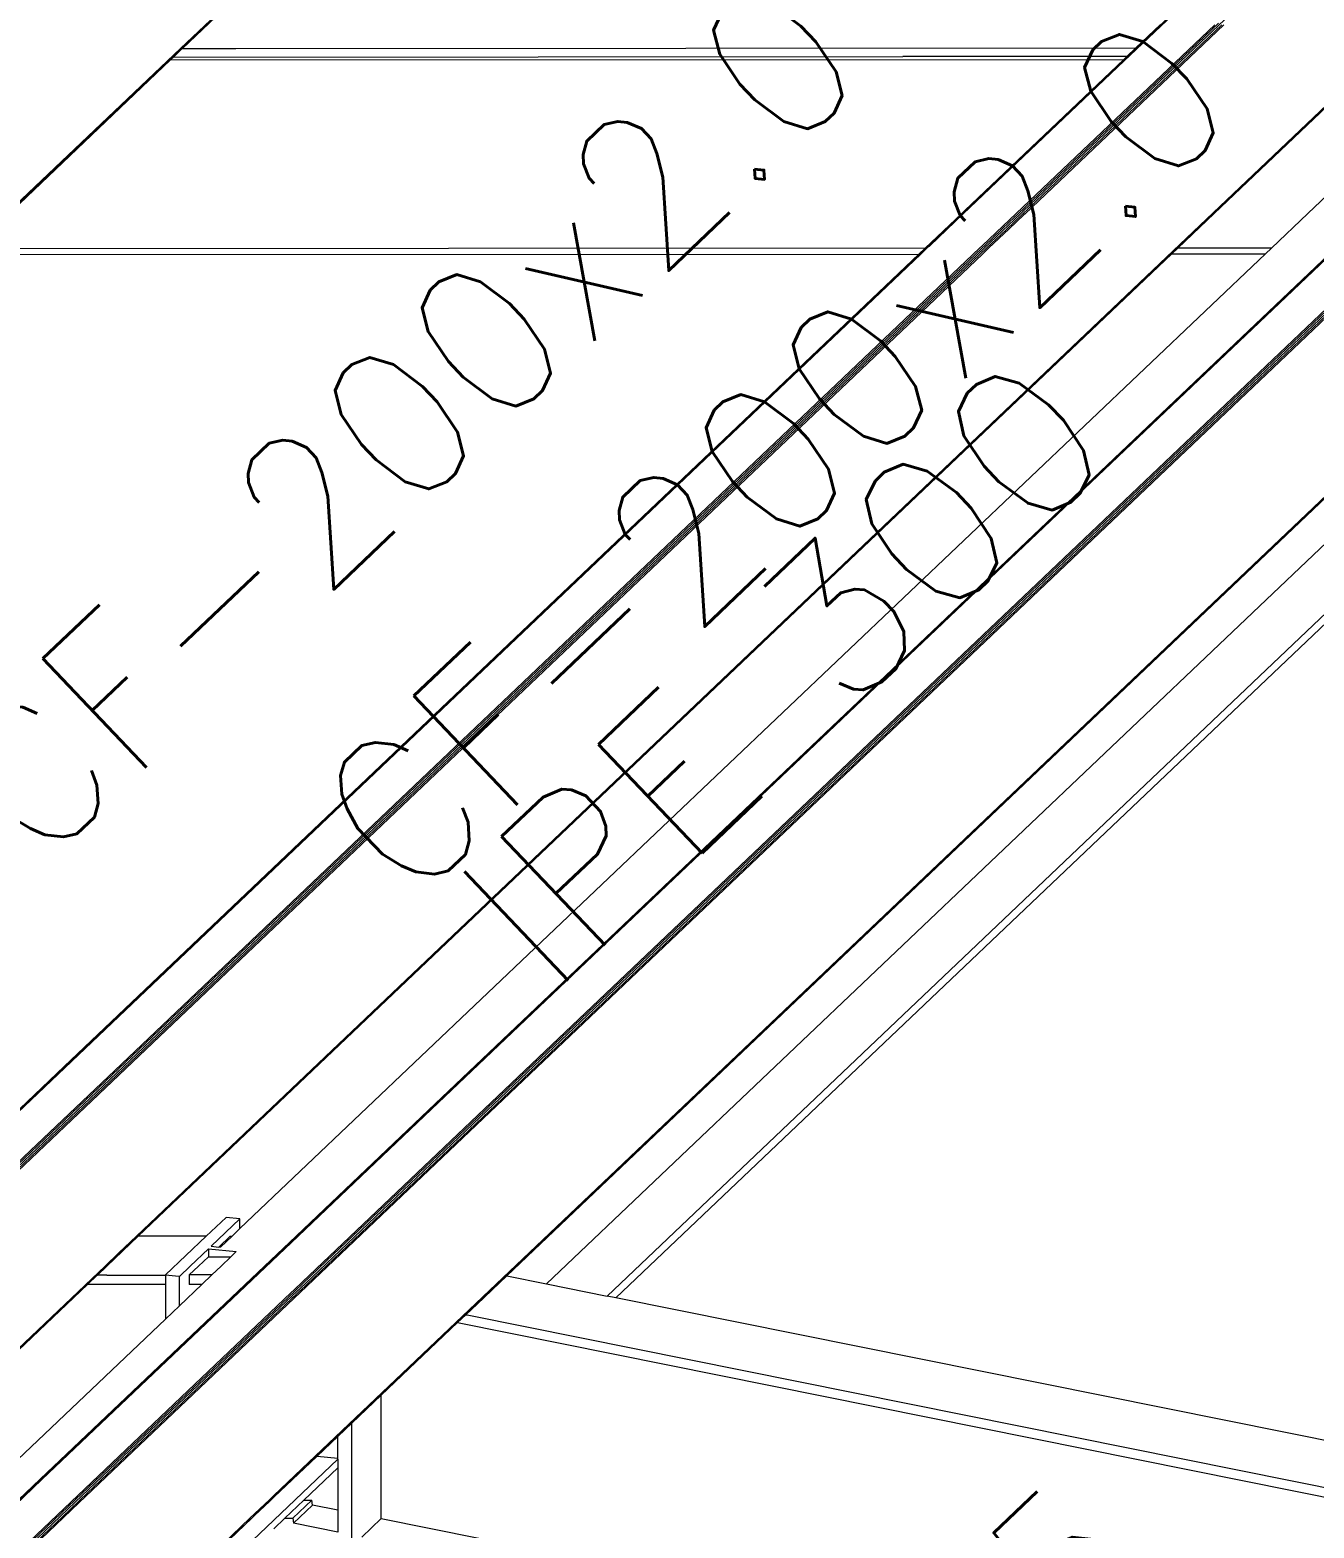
# Model space of a CAD drawing. Header units: millimetres. Extents: x 0 to 42, y 0 to 29.7.
# Drawn here: x 22.449 to 23.759, y 21.444 to 22.973 of the extents above; entities that cross this region are included whole.
import ezdxf
from ezdxf.enums import TextEntityAlignment as Align

# ---------------------------------------------------------------- set-up
doc = ezdxf.new("R2010")
doc.units = ezdxf.units.MM
doc.layers.add('BARRAS_DE_ACERO', color=7, linetype='Continuous', lineweight=9)
doc.layers.add('REFERENCIA_DE_LAS_BARRAS', color=2, linetype='Continuous', lineweight=9)
doc.styles.add('CYPETXT', font='romans__.ttf', dxfattribs={"height": 0.2})

msp = doc.modelspace()

# ---------------------------------------------------------------- linework, layer by layer
at = {"layer": 'BARRAS_DE_ACERO'}
for p, q in [((22.60288, 22.95406), (23.70109, 23.99853)), ((23.56557, 22.94146), (24.68076, 24.00206)), ((24.73601, 23.99916), (23.64377, 22.96038)), ((23.5687, 22.94581), (23.79888, 23.16473)), ((22.60439, 22.95406), (22.63841, 22.98641)), ((22.60487, 22.95408), (22.63887, 22.98641)), ((23.65785, 22.97821), (23.44848, 22.7791)), ((23.66184, 22.97997), (23.45724, 22.78539)), ((23.66709, 22.97821), (23.46434, 22.78539)), ((23.47572, 22.7982), (23.66499, 22.97821)), ((23.60217, 22.97818), (23.57745, 22.95467)), ((22.42071, 22.78081), (22.60288, 22.95406)), ((22.59515, 22.94527), (22.60428, 22.95396)), ((22.59564, 22.94527), (22.60434, 22.95354)), ((22.60432, 22.95399), (22.60428, 22.95396)), ((22.60479, 22.95397), (22.60434, 22.95354)), ((22.60487, 22.95408), (22.60479, 22.95397)), ((22.60487, 22.95408), (22.65935, 22.95411)), ((22.65935, 22.95411), (23.57745, 22.95467)), ((22.865, 21.87858), (23.99692, 22.9551)), ((23.64377, 22.96038), (23.46262, 22.78809)), ((23.83502, 22.95498), (23.65682, 22.78551)), ((22.59513, 22.94525), (22.55156, 22.90381)), ((22.59564, 22.94527), (22.59256, 22.94234)), ((22.59256, 22.94234), (23.5651, 22.94293)), ((22.59513, 22.94525), (22.59515, 22.94527)), ((22.59564, 22.94527), (23.33958, 22.94571)), ((23.56817, 22.94585), (23.33958, 22.94571)), ((23.5687, 22.94581), (23.39999, 22.78536)), ((23.40131, 22.78524), (23.56557, 22.94146)), ((23.5651, 22.94293), (23.56817, 22.94585)), ((23.82115, 22.94308), (23.62242, 22.75408)), ((23.65725, 22.78551), (23.82294, 22.94308)), ((23.88817, 22.91426), (23.75286, 22.78557)), ((22.55156, 22.90381), (22.4215, 22.78012)), ((23.93985, 22.89943), (22.86567, 21.87783)), ((23.96233, 22.8698), (22.72729, 21.69521)), ((23.39941, 22.78536), (23.36232, 22.75008)), ((23.36745, 22.75304), (23.40131, 22.78524)), ((23.39998, 22.78536), (23.39525, 22.78085)), ((23.39998, 22.78536), (23.39999, 22.78536)), ((23.42268, 22.75011), (23.45978, 22.78539)), ((23.46225, 22.78539), (23.44542, 22.76938)), ((23.46326, 22.78436), (23.44826, 22.77009)), ((23.45724, 22.78539), (23.44862, 22.77719)), ((23.46262, 22.78809), (23.45978, 22.78539)), ((23.46226, 22.7854), (23.46225, 22.78539)), ((23.46226, 22.7854), (23.46783, 22.7907)), ((23.46434, 22.78539), (23.46326, 22.78436)), ((23.47572, 22.7982), (23.46783, 22.7907)), ((23.65725, 22.78551), (23.62015, 22.75023)), ((23.65682, 22.78551), (23.64945, 22.7785)), ((23.75286, 22.78557), (23.71576, 22.75029)), ((22.55936, 21.74177), (23.63912, 22.76867)), ((23.39525, 22.78085), (23.36599, 22.75304)), ((23.42112, 22.75307), (23.44848, 22.7791)), ((23.44862, 22.77719), (23.42327, 22.75307)), ((23.44542, 22.76938), (23.42516, 22.75011)), ((23.63912, 22.76867), (23.64945, 22.7785)), ((23.36288, 22.75008), (23.36599, 22.75304)), ((23.36681, 22.75243), (23.36745, 22.75304)), ((23.4211, 22.75305), (23.41801, 22.75011)), ((23.42016, 22.75011), (23.42327, 22.75307)), ((23.42112, 22.75307), (23.4211, 22.75305)), ((22.26082, 21.70195), (23.35671, 22.74422)), ((22.26199, 21.70168), (23.35817, 22.74422)), ((22.32766, 21.71109), (23.41399, 22.74425)), ((22.36691, 21.74166), (23.42108, 22.74425)), ((22.48417, 21.9149), (23.35616, 22.74422)), ((22.5357, 21.91098), (23.41801, 22.75011)), ((22.53741, 21.90816), (23.42268, 22.75011)), ((22.53808, 21.90645), (23.42516, 22.75011)), ((22.66352, 21.74954), (23.7096, 22.74443)), ((23.83774, 22.74451), (22.72473, 21.68599)), ((22.86267, 21.8769), (23.78135, 22.75062)), ((23.84142, 22.75037), (22.91539, 21.86967)), ((23.83889, 22.75037), (22.91583, 21.87249)), ((22.91848, 21.86827), (23.84598, 22.75037)), ((23.36288, 22.75008), (23.35671, 22.74422)), ((23.36434, 22.75008), (23.35817, 22.74422)), ((23.36667, 22.7523), (23.36434, 22.75008)), ((23.36667, 22.7523), (23.36681, 22.75243)), ((23.41399, 22.74425), (23.42016, 22.75011)), ((23.62015, 22.75023), (23.61399, 22.74437)), ((23.61399, 22.74437), (23.7096, 22.74443)), ((22.73348, 21.51067), (24.0091, 22.72386)), ((22.93572, 21.70131), (24.01058, 22.72356)), ((23.93591, 22.60597), (22.97613, 21.69317)), ((23.93168, 22.53049), (23.03814, 21.68068)), ((23.88817, 22.47892), (23.04698, 21.6789)), ((22.48417, 21.9149), (22.30198, 21.74163)), ((22.53741, 21.90816), (22.22796, 21.61386)), ((22.5357, 21.91098), (22.32551, 21.71109)), ((22.33266, 21.71109), (22.53808, 21.90645)), ((22.86267, 21.8769), (22.72099, 21.74216)), ((22.72272, 21.74187), (22.86567, 21.87783)), ((22.72498, 21.68424), (22.91848, 21.86827)), ((22.73026, 21.6936), (22.91539, 21.86967)), ((22.91342, 21.87019), (22.75157, 21.71626)), ((22.91583, 21.87249), (22.91342, 21.87019)), ((22.66352, 21.74954), (22.66352, 21.75954)), ((22.66352, 21.74954), (22.65541, 21.74183)), ((22.72272, 21.74187), (22.46145, 21.49339)), ((22.55974, 21.74177), (22.52762, 21.71121)), ((22.53762, 21.72109), (22.55936, 21.74177)), ((22.5598, 21.74177), (22.55974, 21.74177)), ((22.63123, 21.72883), (22.61275, 21.71126)), ((22.63123, 21.72883), (22.65976, 21.72597)), ((22.63123, 21.72883), (22.63123, 21.72067)), ((22.64352, 21.73052), (22.64177, 21.7307)), ((22.65541, 21.74183), (22.64352, 21.73052)), ((22.65348, 21.74183), (22.65541, 21.74183)), ((22.68856, 21.71131), (22.72069, 21.74187)), ((22.72125, 21.74186), (22.68913, 21.71131)), ((22.72069, 21.74187), (22.72099, 21.74216)), ((22.72126, 21.74187), (22.72125, 21.74186)), ((22.52588, 21.71121), (22.53998, 21.72462)), ((22.52743, 21.7114), (22.53762, 21.72109)), ((22.63123, 21.72067), (22.62134, 21.71127)), ((22.63123, 21.72067), (22.6542, 21.72068)), ((22.64432, 21.71128), (22.6542, 21.72068)), ((22.6542, 21.72068), (22.65976, 21.72597)), ((22.71985, 21.68609), (22.75157, 21.71626)), ((22.52588, 21.71121), (22.27484, 21.47247)), ((22.28301, 21.47894), (22.51764, 21.70209)), ((22.68913, 21.71131), (22.43887, 21.4733)), ((22.45967, 21.49362), (22.68856, 21.71131)), ((22.50782, 21.69233), (22.51785, 21.70187)), ((22.51764, 21.70209), (22.52724, 21.71121)), ((22.51785, 21.70187), (22.51788, 21.7019)), ((22.51788, 21.7019), (22.51802, 21.70209)), ((22.52761, 21.71121), (22.51802, 21.70209)), ((22.52743, 21.7114), (22.52724, 21.71121)), ((22.52761, 21.71121), (22.52762, 21.71121)), ((22.58745, 21.70213), (22.58745, 21.69238)), ((22.60105, 21.70083), (22.60171, 21.70077)), ((22.61275, 21.71126), (22.60171, 21.70077)), ((22.61175, 21.70215), (22.62134, 21.71127)), ((22.63473, 21.70216), (22.61175, 21.70215)), ((22.61175, 21.70215), (22.61176, 21.69239)), ((22.62448, 21.6924), (22.63473, 21.70216)), ((22.64432, 21.71128), (22.63473, 21.70216)), ((22.93572, 21.70131), (22.90537, 21.67245)), ((22.93572, 21.70131), (22.97613, 21.69317)), ((21.60087, 20.62393), (22.71526, 21.68377)), ((22.50782, 21.69233), (22.27663, 21.47246)), ((22.51514, 21.69233), (22.50782, 21.69233)), ((22.58745, 21.69238), (22.51514, 21.69233)), ((22.71985, 21.68609), (22.56096, 21.53498)), ((22.71526, 21.68377), (22.71883, 21.68717)), ((22.72104, 21.68483), (22.7165, 21.68051)), ((22.71875, 21.68031), (22.72399, 21.68529)), ((22.72729, 21.69521), (22.71883, 21.68717)), ((22.72498, 21.68424), (22.71893, 21.67849)), ((22.72104, 21.68483), (22.73026, 21.6936)), ((22.72473, 21.68599), (22.72399, 21.68529)), ((22.97613, 21.69317), (23.03814, 21.68068)), ((22.48827, 21.46345), (22.70465, 21.66924)), ((22.49917, 21.46948), (22.71893, 21.67849)), ((22.7165, 21.68051), (22.70465, 21.66924)), ((22.71828, 21.67987), (22.71671, 21.67837)), ((22.71875, 21.68031), (22.71828, 21.67987)), ((22.90537, 21.67245), (22.894, 21.66164)), ((23.04698, 21.6789), (23.03814, 21.68068)), ((23.88817, 21.50948), (23.04698, 21.6789)), ((22.58745, 21.65719), (22.3933, 21.47254)), ((22.88554, 21.65359), (23.90328, 21.4486)), ((22.894, 21.66164), (22.89399, 21.66163)), ((22.894, 21.66164), (22.89542, 21.66136)), ((22.89542, 21.66136), (22.89866, 21.66072)), ((22.89866, 21.66072), (23.91152, 21.4567)), ((22.77766, 21.55099), (22.80754, 21.57941)), ((22.80754, 21.45357), (22.80754, 21.57941)), ((22.77766, 21.55099), (22.76339, 21.53742)), ((22.77766, 21.45959), (22.77766, 21.55099)), ((22.56096, 21.53498), (22.49537, 21.4726)), ((22.74214, 21.51721), (22.73535, 21.51075)), ((22.698, 21.47693), (22.73348, 21.51067)), ((22.7336, 21.50948), (22.698, 21.47563)), ((22.73535, 21.51075), (22.69835, 21.47556)), ((22.76339, 21.51405), (22.71995, 21.47273)), ((22.76339, 21.5053), (22.72879, 21.47239)), ((22.73515, 21.51096), (22.7336, 21.50948)), ((22.73515, 21.51096), (22.73516, 21.51097)), ((22.46145, 21.49339), (21.40862, 20.49209)), ((22.43753, 21.47257), (22.45967, 21.49362)), ((21.45746, 20.48548), (22.49537, 21.4726)), ((22.49917, 21.46948), (21.60476, 20.61886)), ((22.62698, 21.38431), (22.71995, 21.47273)), ((22.67372, 21.45384), (22.69358, 21.47273)), ((22.69374, 21.47158), (22.67816, 21.45676)), ((22.69358, 21.47273), (22.698, 21.47693)), ((22.698, 21.47563), (22.69374, 21.47158)), ((22.69397, 21.4714), (22.69394, 21.47137)), ((22.69398, 21.47141), (22.69397, 21.4714)), ((22.69739, 21.47465), (22.69398, 21.47141)), ((22.69739, 21.47465), (22.69804, 21.47527)), ((22.69835, 21.47556), (22.69804, 21.47527)), ((22.72879, 21.47239), (22.70931, 21.45386)), ((22.72879, 21.47239), (22.7369, 21.47239)), ((22.73741, 21.46727), (22.7369, 21.47239)), ((22.48827, 21.46345), (21.60218, 20.62074)), ((22.67372, 21.45384), (21.60246, 20.435)), ((21.60377, 20.61989), (22.48943, 21.46222)), ((21.62203, 20.45233), (22.67816, 21.45676)), ((21.6224, 20.45226), (22.67549, 21.45383)), ((22.48943, 21.46222), (22.48944, 21.46222)), ((22.67549, 21.45383), (22.67835, 21.45656)), ((22.69793, 21.44304), (22.70931, 21.45386)), ((22.70931, 21.45386), (22.71743, 21.45387)), ((22.71794, 21.44875), (22.73741, 21.46727)), ((22.76339, 21.46204), (22.73741, 21.46727)), ((22.76339, 21.46204), (22.76339, 21.4396)), ((22.77766, 20.37807), (22.77766, 21.45959)), ((22.80754, 21.45357), (22.7877, 21.43471)), ((22.76339, 21.4396), (22.71794, 21.44875))]:
    msp.add_line(p, q, dxfattribs=at)
for points in [[(22.60432, 22.95399), (22.60438, 22.95406), (22.60438, 22.95405), (22.60439, 22.95406), (22.60438, 22.95406)], [(23.57745, 22.95467), (23.56818, 22.94586), (23.56817, 22.94585)], [(22.59256, 22.94234), (22.40897, 22.76774), (22.38977, 22.74949)], [(23.39941, 22.78536), (23.40299, 22.78876), (23.5651, 22.94293)], [(23.44826, 22.77009), (23.42725, 22.75011), (23.42108, 22.74425)], [(23.62242, 22.75408), (22.55801, 21.74177), (22.53998, 21.72462)], [(22.38362, 22.74363), (23.35616, 22.74422), (23.36232, 22.75008), (22.38977, 22.74949)], [(22.6291, 21.74181), (22.5598, 21.74177), (23.61399, 22.74437)], [(23.7096, 22.74443), (23.71576, 22.75029), (23.62015, 22.75023)], [(24.01022, 22.72363), (22.93516, 21.70119), (22.89365, 21.6617)], [(22.865, 21.87858), (22.86171, 21.87545), (22.72126, 21.74187)], [(22.63401, 21.73148), (22.66352, 21.75954), (22.64925, 21.76098), (22.6291, 21.74181)], [(22.6291, 21.74181), (22.58745, 21.7022), (22.60105, 21.70083)], [(22.63401, 21.73148), (22.64177, 21.7307), (22.65348, 21.74183)], [(22.52763, 21.7021), (22.51808, 21.70209), (22.51802, 21.70209)], [(22.52763, 21.7021), (22.58745, 21.70213), (22.58745, 21.7022)], [(22.58745, 21.69238), (22.58745, 21.65719), (22.60171, 21.67075), (22.60171, 21.70077)], [(22.60171, 21.67075), (22.62448, 21.6924), (22.61176, 21.69239)], [(22.71671, 21.67837), (22.50035, 21.4726), (22.48944, 21.46222)], [(22.89365, 21.6617), (22.88519, 21.65366), (22.73563, 21.51141), (22.73516, 21.51097)], [(22.80754, 21.57941), (22.88554, 21.65359), (22.89399, 21.66163)], [(22.76339, 21.51405), (22.76339, 21.51508), (22.76339, 21.53742), (22.74214, 21.51721), (22.76339, 21.51508)], [(22.76339, 21.51405), (22.76339, 21.5053), (22.76339, 21.48768)], [(22.76339, 21.48768), (22.76339, 21.46246), (22.76339, 21.46204)], [(22.69394, 21.47137), (22.67836, 21.45656), (22.67835, 21.45656)], [(22.7369, 21.47239), (22.71743, 21.45387), (22.71794, 21.44875)], [(22.80754, 21.45357), (23.71611, 21.27058), (23.71621, 21.27067)]]:
    msp.add_lwpolyline(points, dxfattribs=at)
msp.add_lwpolyline([(22.60439, 22.95406), (22.60438, 22.95405), (22.60439, 22.95405)], close=True, dxfattribs=at)

# ---------------------------------------------------------------- texts
at = {"layer": 'REFERENCIA_DE_LAS_BARRAS', "style": 'CYPETXT'}
for s, width, p, p2 in [('CF-200x2.0', 0.812714, (22.45729, 22.11455), (23.30946, 22.92606)), ('CF-200x2.0', 0.812714, (22.83579, 22.07654), (23.68795, 22.88806)), ('IPE 300', 0.844169, (22.97963, 21.98488), (23.56295, 22.54037)), ('CF-200x2.5', 0.812714, (22.75258, 20.57973), (23.60474, 21.39125))]:
    msp.add_text(s, height=0.153333, rotation=43.60023, dxfattribs=dict(at, width=width)).set_placement(p, p2, align=Align.FIT)

doc.saveas('drawing.dxf')
